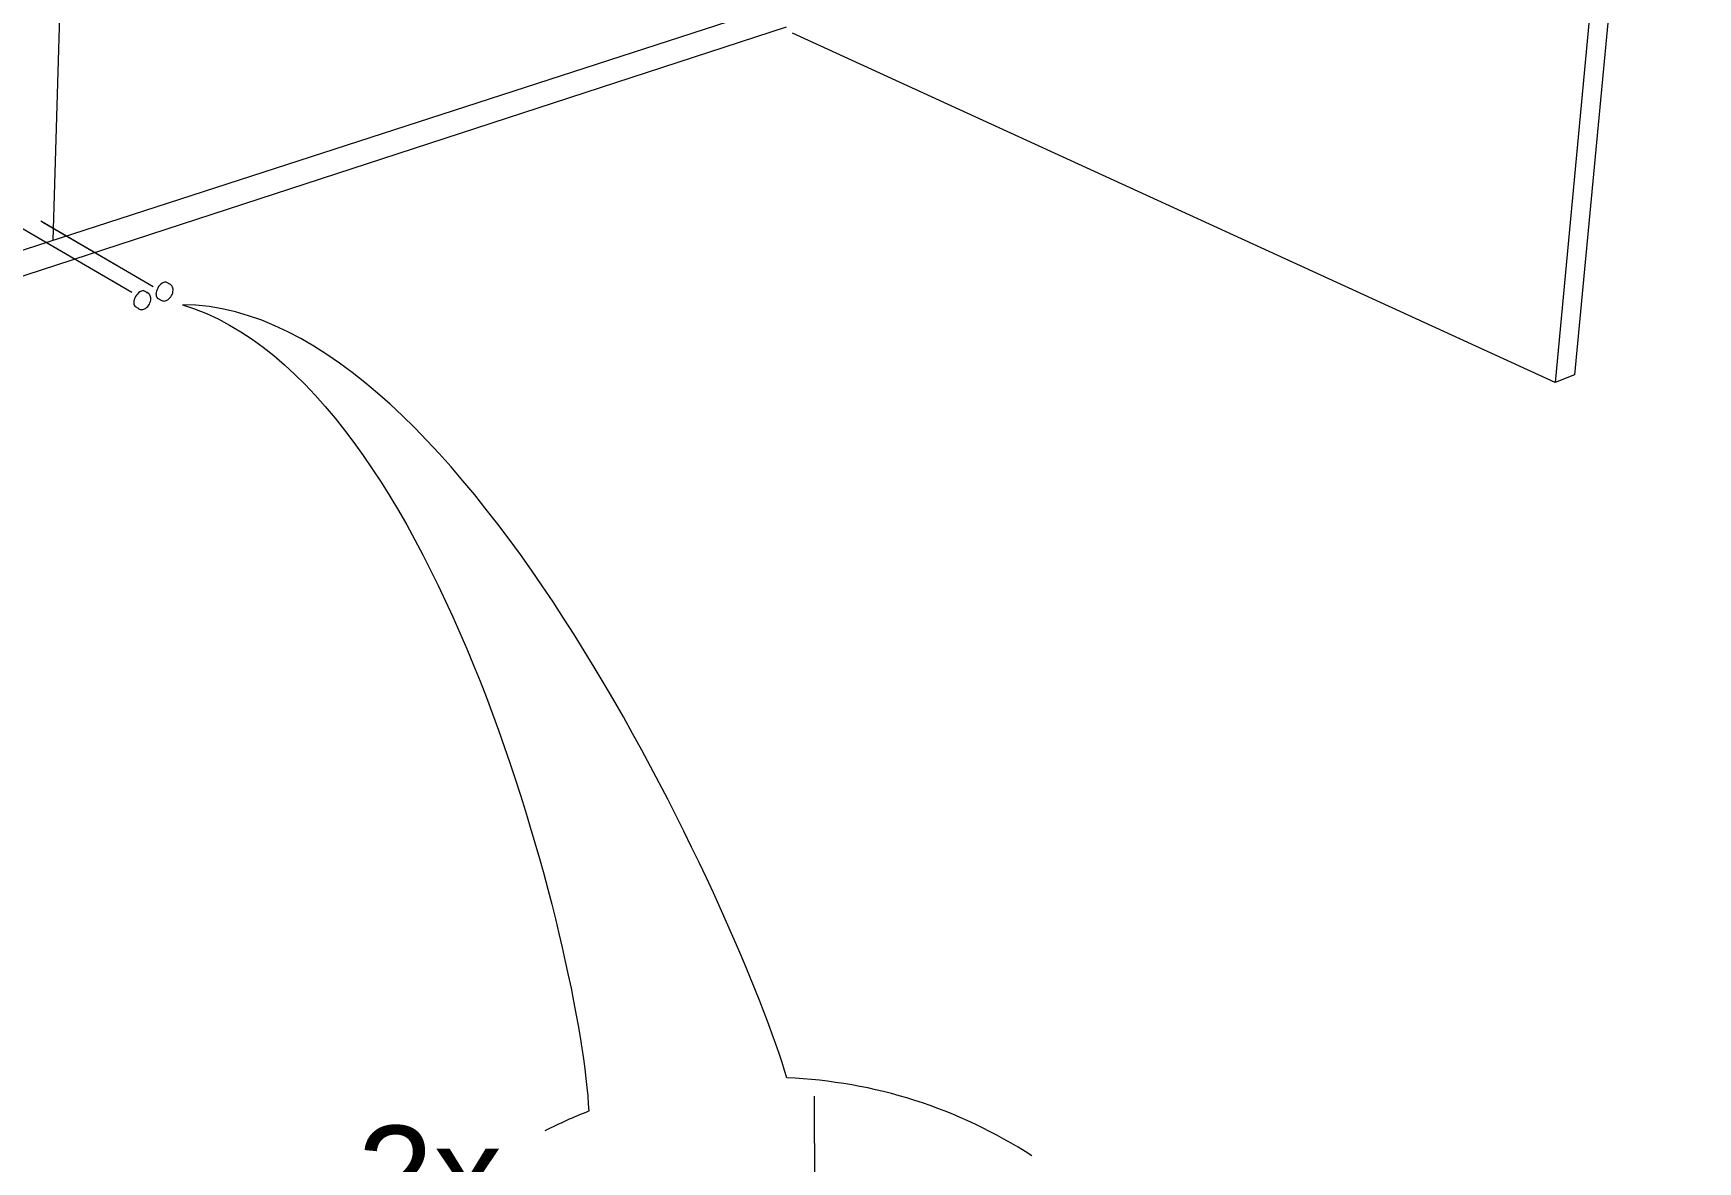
# Model space of a CAD drawing. Header units: metres. Extents: x -6.4 to 35.9, y -8.9 to 6.5.
# Drawn here: x 19.411 to 20.59, y -6.133 to -5.334 of the extents above; entities that cross this region are included whole.
import ezdxf

# ---------------------------------------------------------------- set-up
doc = ezdxf.new("R2010")
doc.units = ezdxf.units.M
doc.header["$MEASUREMENT"] = 0
for name, color, linetype, lineweight in [('PDF15_Geometry_Num_Penna__1_Num_Penna__255_Num_Penna__255_Num_Penna__255', 255, 'Continuous', 18), ('PDF15_Geometry_Num_Penna__7_Num_Penna__7_Num_Penna__7_Num_Penna__7', 7, 'Continuous', 18), ('PDF15_Text_Num_Penna__7_Num_Penna__7_Num_Penna__7_Num_Penna__7', 7, 'Continuous', 18)]:
    doc.layers.add(name, color=color, linetype=linetype, lineweight=lineweight)
doc.styles.add('GENERATED_STYLE_1', font='')
doc.styles.get('GENERATED_STYLE_1').set_extended_font_data('Arial')

msp = doc.modelspace()

# ---------------------------------------------------------------- linework, layer by layer
at = {"layer": 'PDF15_Geometry_Num_Penna__1_Num_Penna__255_Num_Penna__255_Num_Penna__255', "color": 255, "linetype": 'Continuous', "lineweight": 18, "flags": 128}
for points in [[(19.4179, -5.4677), (19.4863, -5.5076)], [(19.412, -5.4772), (19.4711, -5.5117)]]:
    msp.add_lwpolyline(points, dxfattribs=at)
at = {"layer": 'PDF15_Geometry_Num_Penna__7_Num_Penna__7_Num_Penna__7_Num_Penna__7', "color": 7, "linetype": 'Continuous', "lineweight": 18, "flags": 128}
for points in [[(19.4251, -5.4806), (19.4512, -4.6058)], [(20.5898, -4.6529), (20.5026, -5.576)], [(20.5754, -4.6566), (20.4888, -5.5813)], [(19.9452, -5.3121), (19.1092, -5.5829)], [(19.9442, -5.3296), (19.1089, -5.602)], [(20.4888, -5.5813), (19.9487, -5.3339)], [(19.4164, -5.4668), (19.496, -5.5133)], [(19.4011, -5.4709), (19.4808, -5.5173)], [(19.5077, -5.5116), (19.5056, -5.5104)], [(19.4856, -5.529), (19.4835, -5.5278)], [(19.5014, -5.523), (19.4992, -5.5218)], [(20.5026, -5.576), (20.4888, -5.5813)], [(19.9642, -6.0869), (19.9653, -6.4201)]]:
    msp.add_lwpolyline(points, dxfattribs=at)
msp.add_lwpolyline([(19.4912, -5.5175, -0.141872), (19.4919, -5.5177), (19.4898, -5.5165)], format="xyb", dxfattribs=at)
at = {"layer": 'PDF15_Geometry_Num_Penna__7_Num_Penna__7_Num_Penna__7_Num_Penna__7', "color": 7, "linetype": 'Continuous', "lineweight": 18}
for centre, radius, start, end in [((19.5078, -5.5192), 0.00986, 123.7996, 177.8858), ((19.5015, -5.5156), 0.0086, 303.7692, 358.0139), ((19.5074, -5.5122), 0.000693, 56.078, 66.3004), ((19.4921, -5.5253), 0.00986, 123.7996, 177.8561), ((19.4857, -5.5216), 0.00865, 303.8469, 358.0139), ((19.4917, -5.5183), 0.000693, 56.078, 66.3004), ((19.9312, -6.4167), 0.343, 56.9414, 87.7262), ((19.9297, -6.4163), 0.3425, 111.468, 117.1417)]:
    msp.add_arc(centre, radius, start, end, dxfattribs=at)
for points in [[(19.489, -5.5163), (19.4881, -5.5163), (19.4872, -5.5166), (19.4866, -5.5171)], [(19.4898, -5.5165), (19.4901, -5.5165), (19.4888, -5.5163), (19.489, -5.5163)], [(19.5048, -5.5102), (19.5038, -5.5103), (19.503, -5.5105), (19.5023, -5.511)], [(19.5056, -5.5104), (19.5059, -5.5104), (19.5045, -5.5102), (19.5048, -5.5102)], [(19.5077, -5.5116), (19.508, -5.5116), (19.5067, -5.5114), (19.5069, -5.5114)], [(19.5078, -5.5116), (19.5079, -5.5116), (19.5073, -5.5115), (19.5075, -5.5115)], [(19.5094, -5.5132), (19.5091, -5.5126), (19.5085, -5.512), (19.5078, -5.5116)], [(19.5101, -5.5159), (19.5101, -5.5151), (19.5099, -5.5141), (19.5094, -5.5132)], [(19.4823, -5.5248), (19.4822, -5.5256), (19.4824, -5.5264), (19.4829, -5.5273)], [(19.4829, -5.5273), (19.4831, -5.5273), (19.4832, -5.5278), (19.4835, -5.5278)], [(19.492, -5.5177), (19.4922, -5.5177), (19.4916, -5.5176), (19.4917, -5.5176)], [(19.4936, -5.5193), (19.4933, -5.5187), (19.4928, -5.5181), (19.492, -5.5177)], [(19.4943, -5.522), (19.4943, -5.5212), (19.4941, -5.5202), (19.4936, -5.5193)], [(19.498, -5.5187), (19.498, -5.5195), (19.4982, -5.5203), (19.4987, -5.5212)], [(19.4987, -5.5212), (19.4989, -5.5212), (19.4989, -5.5218), (19.4992, -5.5218)], [(19.5008, -5.5224), (19.501, -5.5224), (19.5011, -5.523), (19.5014, -5.523)], [(19.5013, -5.5229), (19.5014, -5.5229), (19.5014, -5.523), (19.5015, -5.523)], [(19.5015, -5.523), (19.5022, -5.5234), (19.503, -5.5236), (19.5037, -5.5236)], [(19.5037, -5.5236), (19.5047, -5.5235), (19.5056, -5.5232), (19.5063, -5.5227)], [(19.9448, -6.074), (19.9131, -5.9662), (19.7171, -5.5263), (19.5168, -5.5263)], [(19.5168, -5.5263), (19.6995, -5.5811), (19.8, -5.9923), (19.8044, -6.0975)], [(19.485, -5.5285), (19.4853, -5.5285), (19.4853, -5.529), (19.4856, -5.529)], [(19.4855, -5.529), (19.4856, -5.529), (19.4856, -5.5291), (19.4857, -5.5291)], [(19.4857, -5.5291), (19.4864, -5.5295), (19.4872, -5.5297), (19.4879, -5.5296)], [(19.4879, -5.5296), (19.4889, -5.5296), (19.4898, -5.5293), (19.4905, -5.5288)]]:
    msp.add_open_spline(points, degree=3, dxfattribs=at)

# ---------------------------------------------------------------- texts
at = {"layer": 'PDF15_Text_Num_Penna__7_Num_Penna__7_Num_Penna__7_Num_Penna__7', "color": 7, "linetype": 'Continuous', "lineweight": 18, "insert": (19.6404, -6.1775), "char_height": 0.069662, "attachment_point": 7, "style": 'GENERATED_STYLE_1'}
msp.add_mtext('\\A1;{\\pql;\\fArial|b0|i0|c0|p34;2x}', dxfattribs=at)

doc.saveas('drawing.dxf')
